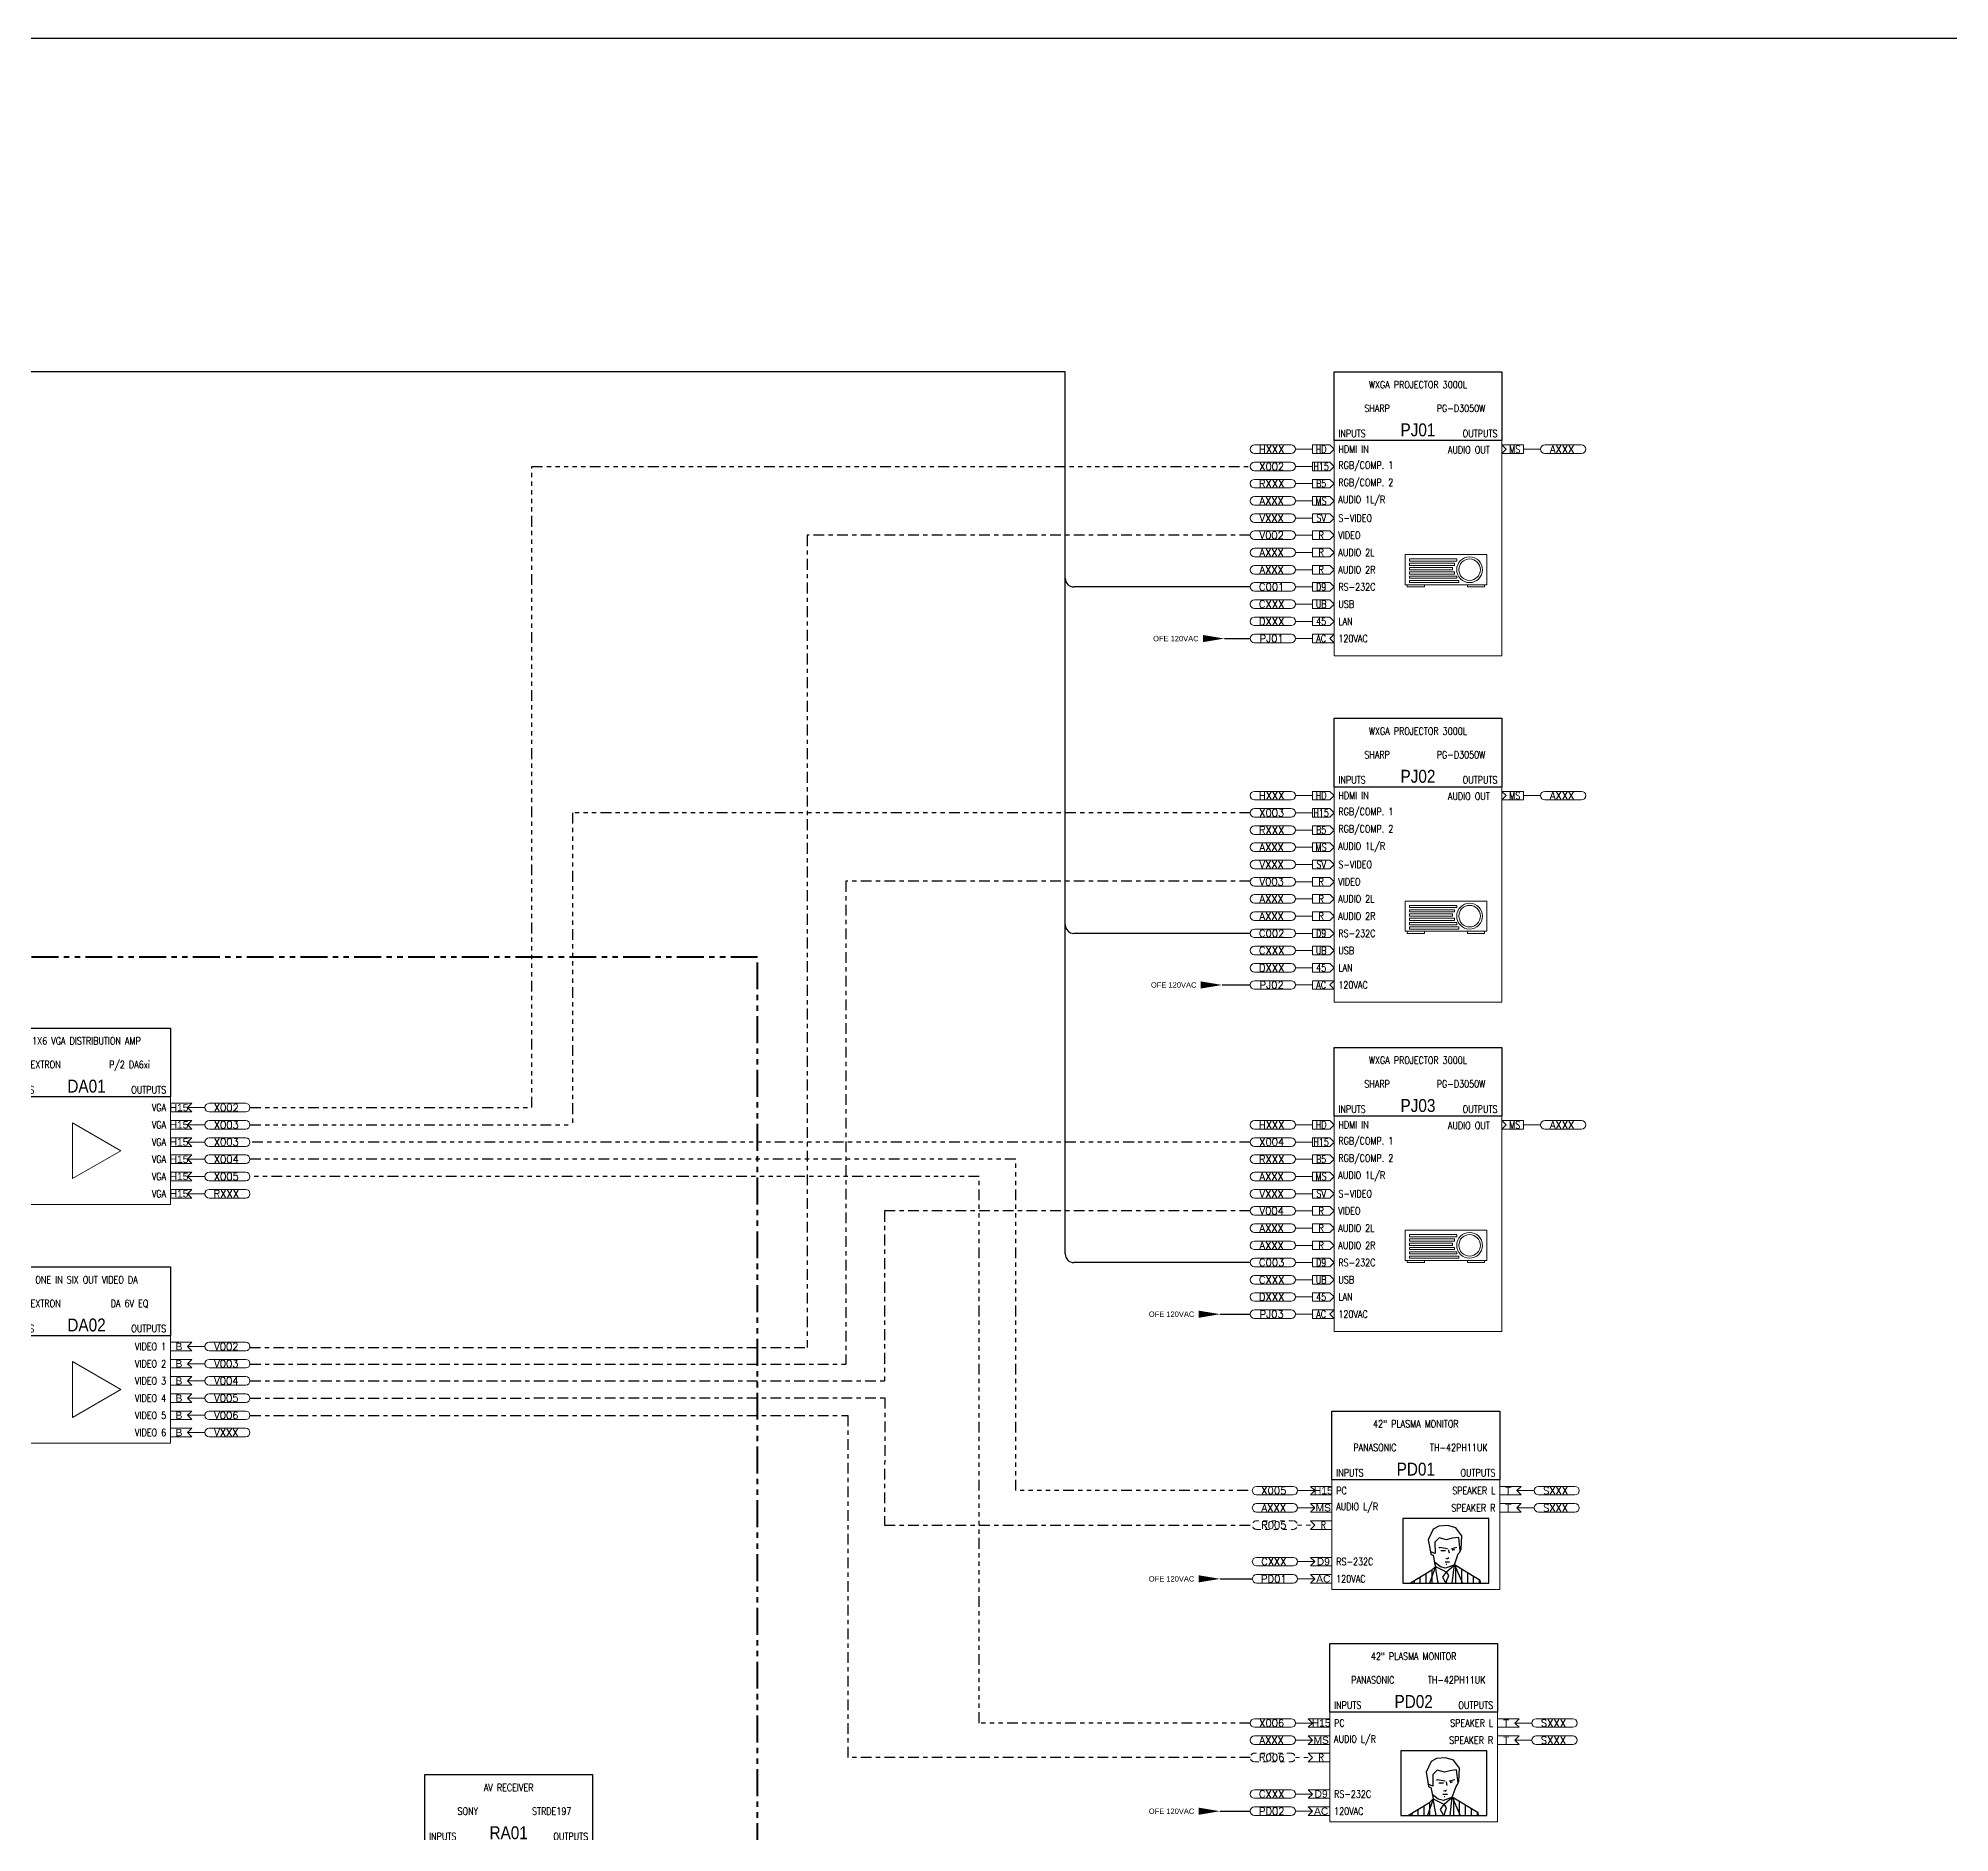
# Model space of a CAD drawing. Header units: inches. Extents: x -21 to 1517, y -4 to 60.
# Drawn here: x 544.83 to 589.26, y 17.8 to 59.5 of the extents above; entities that cross this region are included whole.
import ezdxf
from ezdxf.enums import TextEntityAlignment as Align

# ---------------------------------------------------------------- set-up
doc = ezdxf.new("R2010")
doc.units = ezdxf.units.IN
doc.header["$MEASUREMENT"] = 0
for name, pattern in [('5LVL-VID', [0.625, 0.25, -0.0625, 0, -0.0625, 0, -0.0625, 0, -0.0625, 0, -0.0625, 0, -0.0625]), ('COMP-VID', [0.375, 0.25, -0.0625, 0, -0.0625]), ('PHANTOM2', [1.25, 0.625, -0.125, 0.125, -0.125, 0.125, -0.125])]:
    doc.linetypes.add(name, pattern=pattern)
doc.layers.get('0').update_dxf_attribs({"lineweight": 20})
for name, color, linetype in [('$FDETAIL', 1, 'Continuous'), ('$FOUTLIN', 3, 'Continuous'), ('AUDIO', 1, 'Continuous'), ('CONNECTORS', 7, 'Continuous'), ('CONTROL', 5, 'Continuous'), ('DATA', 21, 'Continuous'), ('DEVICES', 7, 'Continuous'), ('POWER', 40, 'Continuous'), ('SIG_RGBHV', 3, '5LVL-VID'), ('SIG_VIDEO', 3, 'COMP-VID'), ('TEXT', 4, 'Continuous'), ('VIDEO', 3, 'Continuous'), ('WIRE NUMBER', 7, 'Continuous')]:
    doc.layers.add(name, color=color, linetype=linetype)
doc.layers.add('_EQ-BoundaryLines', color=4, linetype='PHANTOM2', lineweight=80)
doc.styles.add('ARIAL', font='arial.ttf')
doc.styles.add('DZ', font='arial.ttf', dxfattribs={"height": 0.6})
doc.styles.add('ROMANS', font='romans.shx', dxfattribs={"width": 0.8})
doc.styles.get("Standard").update_dxf_attribs({"font": 'romans.shx'})
doc.styles.add('VSI', font='arial.ttf', dxfattribs={"width": 0.85})

# ---------------------------------------------------------------- blocks, each defined once
blk = doc.blocks.new('DEVICE HEADER')
at = {"layer": 'DEVICES', "ltscale": 0.5}
blk.add_lwpolyline([(0, 1.6), (3.9, 1.6), (3.9, 0), (0, 0)], close=True, dxfattribs=at)
at = {"layer": 'DEVICES', "ltscale": 0.5, "style": 'VSI', "width": 0.85}
blk.add_attdef('IDXX', text='', height=0.3, dxfattribs=at).set_placement((1.95, 0.25), align=Align.MIDDLE_CENTER)
at = {"layer": 'TEXT', "lineweight": 5, "ltscale": 0.02, "insert": (0.1, 0.25), "char_height": 0.17, "width": 1.85, "attachment_point": 1, "style": 'ROMANS'}
blk.add_mtext('{\\Fromans|c0;\\W0.8;INPUTS}', dxfattribs=at)
at = {"layer": 'TEXT', "lineweight": 5, "ltscale": 0.02, "insert": (3.8, 0.25), "char_height": 0.17, "width": 1.85, "attachment_point": 3}
blk.add_mtext('{\\Fromans|c0;\\W0.8;OUTPUTS}', dxfattribs=at)
at = {"layer": 'TEXT', "ltscale": 0.5, "style": 'ROMANS', "width": 0.8}
for tag, p in [('DESCRIPTION', (1.95, 1.3)), ('MAKE', (1, 0.75)), ('MODEL', (2.95, 0.75))]:
    blk.add_attdef(tag, text='', height=0.17, dxfattribs=at).set_placement(p, align=Align.MIDDLE_CENTER)
blk = doc.blocks.new('F_SYMBOL_MONITOR-HEAD')
at = {"layer": '$FDETAIL'}
for p, q in [((0.846, 1.054), (0.745, 0.95)), ((0.745, 0.95), (0.749, 0.686)), ((1.017, 1.006), (0.846, 1.054)), ((1.144, 1.042), (1.017, 1.006)), ((1.297, 1.061), (1.144, 1.042)), ((1.335, 0.753), (1.297, 1.061)), ((0.749, 0.686), (0.641, 0.727)), ((0.873, 0.381), (0.731, 0.491)), ((0.849, 0.817), (0.848, 0.834)), ((0.848, 0.834), (1.036, 0.803)), ((0.884, 0.758), (0.994, 0.76)), ((0.994, 0.76), (0.926, 0.741)), ((0.926, 0.741), (0.926, 0.758)), ((0.982, 0.495), (1.084, 0.497)), ((0.997, 0.572), (1.065, 0.59)), ((1.008, 0.444), (1.025, 0.445)), ((1.065, 0.59), (1.032, 0.556)), ((1.054, 0.786), (1.072, 0.701)), ((1.256, 0.831), (1.13, 0.796)), ((1.13, 0.796), (1.199, 0.78)), ((1.199, 0.78), (1.148, 0.762)), ((0.754, 0.388), (0.621, 0)), ((0.754, 0.388), (1.003, 0.264)), ((0.821, 0), (0.754, 0.388)), ((0.993, 0.349), (0.873, 0.381)), ((1.003, 0.264), (0.92, 0.143)), ((0.92, 0.143), (0.981, 0.034)), ((0.981, 0.034), (0.974, 0)), ((1.2, 0.427), (0.993, 0.349)), ((1.01, 0.265), (1.198, 0.426)), ((1.064, 0.18), (1.01, 0.265)), ((1.015, 0.043), (1.064, 0.18)), ((1.025, 0), (1.015, 0.043)), ((1.145, 0), (1.196, 0.429)), ((1.196, 0.429), (1.383, 0))]:
    blk.add_line(p, q, dxfattribs=at)
at = {"layer": '$FOUTLIN'}
for p, q in [((1.041, 1.338), (0.833, 1.327)), ((1.229, 1.284), (1.041, 1.338)), ((0.706, 1.256), (0.591, 1.007)), ((0.591, 1.007), (0.647, 0.693)), ((0.833, 1.327), (0.706, 1.256)), ((1.368, 1.1), (1.229, 1.284)), ((1.352, 0.798), (1.368, 1.1)), ((0.647, 0.693), (0.656, 0.667)), ((0.656, 0.667), (0.701, 0.65)), ((0.701, 0.65), (0.736, 0.473)), ((0.736, 0.473), (0.754, 0.388)), ((1.196, 0.429), (1.286, 0.678)), ((1.286, 0.678), (1.323, 0.722)), ((1.323, 0.722), (1.352, 0.798)), ((0.653, 0.284), (0.18, 0)), ((0.754, 0.388), (0.653, 0.284)), ((1.799, 0.064), (1.196, 0.429)), ((1.81, 0), (1.799, 0.064))]:
    blk.add_line(p, q, dxfattribs=at)
at = {"color": 5}
for p, q in [((0.266, 0), (0.266, 0.051)), ((0.404, 0), (0.404, 0.134)), ((0.541, 0), (0.541, 0.217)), ((0.679, 0), (0.679, 0.311)), ((0.817, 0), (0.817, 0.037)), ((1.231, 0), (1.231, 0.408)), ((1.369, 0), (1.369, 0.325)), ((1.507, 0), (1.507, 0.241)), ((1.645, 0), (1.645, 0.157)), ((1.783, 0), (1.783, 0.074))]:
    blk.add_line(p, q, dxfattribs=at)
at = {"layer": 'CONNECTORS', "ltscale": 0.5}
blk.add_lwpolyline([(0, 0), (2, 0), (2, 1.5), (0, 1.5)], close=True, dxfattribs=at)
blk = doc.blocks.new('F_C_L_DB 9_F')
at = {"lineweight": 5, "ltscale": 0.02}
for p, q in [((-0.5, 0.1), (0, 0.1)), ((0, 0.1), (0, -0.1)), ((0, -0.1), (-0.5, -0.1))]:
    blk.add_line(p, q, dxfattribs=at)
at = {"lineweight": 20, "ltscale": 0.02}
for p, q in [((-0.4, 0), (-0.5, 0.1)), ((-0.5, -0.1), (-0.4, 0))]:
    blk.add_line(p, q, dxfattribs=at)
at = {"lineweight": 5, "ltscale": 0.02, "insert": (-0.2, 0), "char_height": 0.17, "width": 0.4, "attachment_point": 5, "style": 'DZ'}
blk.add_mtext('{\\fArial Alt. Mono For Brady|b0|i0|c0|p49;D9}', dxfattribs=at)
blk = doc.blocks.new('F_C_L_AC POWER IEC_F')
at = {"lineweight": 20, "ltscale": 0.02}
for p, q in [((-0.4, 0), (-0.5, 0.1)), ((-0.5, -0.1), (-0.4, 0))]:
    blk.add_line(p, q, dxfattribs=at)
at = {"lineweight": 5, "ltscale": 0.02}
for p, q in [((-0.5, 0.1), (0, 0.1)), ((0, 0.1), (0, -0.1)), ((0, -0.1), (-0.5, -0.1))]:
    blk.add_line(p, q, dxfattribs=at)
at = {"lineweight": 5, "ltscale": 0.02, "insert": (-0.2, 0), "char_height": 0.17, "width": 0.4, "attachment_point": 5, "style": 'DZ'}
blk.add_mtext('{\\fArial Alt. Mono For Brady|b0|i0|c0|p49;AC}', dxfattribs=at)
blk = doc.blocks.new('F_C_L_HD15_F')
at = {"lineweight": 5, "ltscale": 0.02}
for p, q in [((-0.5, 0.1), (0, 0.1)), ((0, 0.1), (0, -0.1)), ((0, -0.1), (-0.5, -0.1))]:
    blk.add_line(p, q, dxfattribs=at)
at = {"lineweight": 20, "ltscale": 0.02}
for p, q in [((-0.4, 0), (-0.5, 0.1)), ((-0.5, -0.1), (-0.4, 0))]:
    blk.add_line(p, q, dxfattribs=at)
at = {"lineweight": 5, "ltscale": 0.02, "insert": (-0.2, 0), "char_height": 0.17, "width": 0.4, "attachment_point": 5, "style": 'DZ'}
blk.add_mtext('{\\fArial Alt. Mono For Brady|b0|i0|c0|p49;H15}', dxfattribs=at)
blk = doc.blocks.new('F_C_L_MINI_STEREO_F')
at = {"lineweight": 20, "ltscale": 0.02}
for p, q in [((-0.4, 0), (-0.5, 0.1)), ((-0.5, -0.1), (-0.4, 0))]:
    blk.add_line(p, q, dxfattribs=at)
at = {"lineweight": 5, "ltscale": 0.02}
for p, q in [((-0.5, 0.1), (0, 0.1)), ((0, 0.1), (0, -0.1)), ((0, -0.1), (-0.5, -0.1))]:
    blk.add_line(p, q, dxfattribs=at)
at = {"lineweight": 5, "ltscale": 0.02, "insert": (-0.2, 0), "char_height": 0.17, "width": 0.4, "attachment_point": 5, "style": 'DZ'}
blk.add_mtext('{\\fArial Alt. Mono For Brady|b0|i0|c0|p49;MS}', dxfattribs=at)
blk = doc.blocks.new('F_C_R_TERMINAL_F')
at = {"lineweight": 5, "ltscale": 0.02}
for p, q in [((0, 0.1), (0, -0.1)), ((0.5, 0.1), (0, 0.1)), ((0, -0.1), (0.5, -0.1))]:
    blk.add_line(p, q, dxfattribs=at)
at = {"lineweight": 20, "ltscale": 0.02}
for p, q in [((0.4, 0), (0.5, 0.1)), ((0.5, -0.1), (0.4, 0))]:
    blk.add_line(p, q, dxfattribs=at)
at = {"lineweight": 5, "ltscale": 0.02, "insert": (0.2, 0), "char_height": 0.17, "width": 0.4, "attachment_point": 5, "style": 'DZ'}
blk.add_mtext('{\\fArial Alt. Mono For Brady|b0|i0|c0|p49;T}', dxfattribs=at)
blk = doc.blocks.new('CABLE NUMBER IN')
at = {"linetype": 'ByBlock', "lineweight": 5, "ltscale": 0.02}
blk.add_line((-0.4, 0), (0, 0), dxfattribs=at)
blk.add_lwpolyline([(-1.35, 0.1, 1), (-1.35, -0.1, -1), (-1.35, -0.1), (-0.5, -0.1, 1), (-0.5, 0.1), (-1.35, 0.1)], format="xyb", close=True, dxfattribs=at)
at = {"layer": 'WIRE NUMBER', "ltscale": 0.5, "width": 0.8}
blk.add_attdef('DESC IN', text='', height=0.1, dxfattribs=at).set_placement((-1.5, 0), align=Align.BOTTOM_RIGHT)
at = {"layer": 'WIRE NUMBER', "ltscale": 0.5}
blk.add_attdef('XXXX', text='', height=0.17, dxfattribs=at).set_placement((-0.95, 0), align=Align.MIDDLE_CENTER)
at = {"layer": 'WIRE NUMBER', "ltscale": 0.5, "width": 0.8}
blk.add_attdef('DESC OUT', text='', height=0.1, dxfattribs=at).set_placement((-1.5, -0.05), align=Align.TOP_RIGHT)
blk = doc.blocks.new('CABLE NUMBER OUT')
at = {"linetype": 'ByBlock', "lineweight": 5, "ltscale": 0.02}
blk.add_line((0, 0), (0.4, 0), dxfattribs=at)
blk.add_lwpolyline([(0.5, 0.1, 1), (0.5, -0.1, -1), (0.5, -0.1), (1.35, -0.1, 1), (1.35, 0.1), (0.5, 0.1)], format="xyb", close=True, dxfattribs=at)
at = {"layer": 'WIRE NUMBER', "ltscale": 0.5}
blk.add_attdef('XXXX', text='', height=0.17, dxfattribs=at).set_placement((0.9, 0), align=Align.MIDDLE_CENTER)
at = {"layer": 'WIRE NUMBER', "ltscale": 0.5, "style": 'ROMANS', "width": 0.8}
blk.add_attdef('DESC OUT', text='', height=0.1, dxfattribs=at).set_placement((1.5, 0), align=Align.BOTTOM_LEFT)
blk.add_attdef('DESC IN', text='', height=0.1, dxfattribs=at).set_placement((1.5, -0.05), align=Align.TOP_LEFT)
blk = doc.blocks.new('F_CONN_FEMALE OUT RIGHT')
at = {"lineweight": 20, "ltscale": 0.02}
for p, q in [((0.1, 0), (0, 0.1)), ((0, -0.1), (0.1, 0))]:
    blk.add_line(p, q, dxfattribs=at)
at = {"lineweight": 5, "ltscale": 0.02}
for p, q in [((0.5, 0.1), (0, 0.1)), ((0.5, 0.1), (0.5, -0.1)), ((0, -0.1), (0.5, -0.1))]:
    blk.add_line(p, q, dxfattribs=at)
at = {"layer": 'DEVICES', "ltscale": 0.5, "width": 0.8, "flags": 4}
blk.add_attdef('XX', text='', height=0.17, dxfattribs=at).set_placement((0.3, 0), align=Align.MIDDLE_CENTER)
blk = doc.blocks.new('F_ARROW')
at = {"ltscale": 0.5}
blk.add_solid([(-0.5, 0.083), (0, 0), (-0.5, -0.083)], dxfattribs=at)
blk = doc.blocks.new('F_SYMBOL_PROJECTOR')
at = {"layer": 'DEVICES', "lineweight": 20, "ltscale": 0.02}
for points in [[(-1, 0.35), (0.9, 0.35), (0.9, -0.35), (-1, -0.35)], [(-0.9, 0.25), (0.2, 0.25), (0.2, 0.2), (-0.9, 0.2)], [(-0.9, 0.15), (0.15, 0.15), (0.15, 0.1), (-0.9, 0.1)], [(-0.9, 0.05), (0.1, 0.05), (0.1, 0), (-0.9, 0)], [(-0.95, -0.35), (-0.55, -0.35), (-0.55, -0.4), (-0.95, -0.4)], [(-0.9, -0.05), (0.15, -0.05), (0.15, -0.1), (-0.9, -0.1)], [(-0.9, -0.15), (0.2, -0.15), (0.2, -0.2), (-0.9, -0.2)], [(-0.9, -0.25), (0.25, -0.25), (0.25, -0.3), (-0.9, -0.3)], [(0.85, -0.35), (0.45, -0.35), (0.45, -0.4), (0.85, -0.4)]]:
    blk.add_lwpolyline(points, close=True, dxfattribs=at)
for radius in [0.3, 0.25]:
    blk.add_circle((0.5, 0), radius, dxfattribs=at)
blk = doc.blocks.new('F_CONN_FEMALE IN LEFT')
at = {"lineweight": 5, "ltscale": 0.02}
for p, q in [((-0.5, 0.1), (0, 0.1)), ((-0.5, 0.1), (-0.5, -0.1)), ((0, -0.1), (-0.5, -0.1))]:
    blk.add_line(p, q, dxfattribs=at)
at = {"lineweight": 20, "ltscale": 0.02}
for p, q in [((-0.1, 0), (0, 0.1)), ((0, -0.1), (-0.1, 0))]:
    blk.add_line(p, q, dxfattribs=at)
at = {"layer": 'DEVICES', "ltscale": 0.5, "width": 0.8, "flags": 4}
blk.add_attdef('XX', text='', height=0.17, dxfattribs=at).set_placement((-0.3, 0), align=Align.MIDDLE_CENTER)
blk = doc.blocks.new('F_CONN_MALE IN LEFT')
at = {"lineweight": 5, "ltscale": 0.02}
for p, q in [((-0.5, 0.1), (-0.1, 0.1)), ((-0.5, 0.1), (-0.5, -0.1)), ((-0.1, -0.1), (-0.5, -0.1))]:
    blk.add_line(p, q, dxfattribs=at)
at = {"lineweight": 20, "ltscale": 0.02}
for p, q in [((0, 0), (-0.1, 0.1)), ((-0.1, -0.1), (0, 0))]:
    blk.add_line(p, q, dxfattribs=at)
at = {"layer": 'DEVICES', "ltscale": 0.5, "width": 0.8, "flags": 4}
blk.add_attdef('XX', text='', height=0.17, dxfattribs=at).set_placement((-0.3, 0), align=Align.MIDDLE_CENTER)
blk = doc.blocks.new('F_C_R_BNC_F')
at = {"lineweight": 5, "ltscale": 0.02}
for p, q in [((0.5, 0.1), (0, 0.1)), ((0, 0.1), (0, -0.1)), ((0, -0.1), (0.5, -0.1))]:
    blk.add_line(p, q, dxfattribs=at)
at = {"lineweight": 20, "ltscale": 0.02}
for p, q in [((0.4, 0), (0.5, 0.1)), ((0.5, -0.1), (0.4, 0))]:
    blk.add_line(p, q, dxfattribs=at)
at = {"lineweight": 5, "ltscale": 0.02, "insert": (0.2, 0), "char_height": 0.17, "width": 0.4, "attachment_point": 5, "style": 'DZ'}
blk.add_mtext('{\\fArial Alt. Mono For Brady|b0|i0|c0|p49;B}', dxfattribs=at)
blk = doc.blocks.new('F_C_R_HD15_F')
at = {"lineweight": 5, "ltscale": 0.02}
for p, q in [((0.5, 0.1), (0, 0.1)), ((0, 0.1), (0, -0.1)), ((0, -0.1), (0.5, -0.1))]:
    blk.add_line(p, q, dxfattribs=at)
at = {"lineweight": 20, "ltscale": 0.02}
for p, q in [((0.4, 0), (0.5, 0.1)), ((0.5, -0.1), (0.4, 0))]:
    blk.add_line(p, q, dxfattribs=at)
at = {"lineweight": 5, "ltscale": 0.02, "insert": (0.2, 0), "char_height": 0.17, "width": 0.4, "attachment_point": 5, "style": 'DZ'}
blk.add_mtext('{\\fArial Alt. Mono For Brady|b0|i0|c0|p49;H15}', dxfattribs=at)

msp = doc.modelspace()

# ---------------------------------------------------------------- linework, layer by layer
at = {"layer": '_EQ-BoundaryLines'}
for p, q in [((561.55, 38.15), (537.95, 38.15)), ((561.55, 7.4), (561.55, 38.15))]:
    msp.add_line(p, q, dxfattribs=at)
at = {"layer": 'CONTROL'}
for p, q in [((568.7, 51.75), (540.45, 51.75)), ((568.7, 31.25), (568.7, 51.75)), ((573, 46.75), (568.9, 46.75)), ((573, 38.7), (568.9, 38.7)), ((573, 31.05), (568.9, 31.05))]:
    msp.add_line(p, q, dxfattribs=at)
for centre in [(568.9, 46.95), (568.9, 38.9), (568.9, 31.25)]:
    msp.add_arc(centre, 0.2, 180, 270, dxfattribs=at)
at = {"layer": 'Defpoints', "ltscale": 0.5}
msp.add_lwpolyline([(505.8, 59.5), (590.1, 59.5), (590.1, -3.75), (505.8, -3.75)], close=True, dxfattribs=at)
at = {"layer": 'DEVICES', "lineweight": 5, "ltscale": 0.02}
for points in [[(574.95, 50.15), (578.85, 50.15), (578.85, 45.15), (574.95, 45.15)], [(574.95, 42.1), (578.85, 42.1), (578.85, 37.1), (574.95, 37.1)], [(544, 34.9), (547.9, 34.9), (547.9, 32.4), (544, 32.4)], [(574.95, 34.45), (578.85, 34.45), (578.85, 29.45), (574.95, 29.45)], [(544, 29.35), (547.9, 29.35), (547.9, 26.85), (544, 26.85)], [(574.9, 26), (578.8, 26), (578.8, 23.45), (574.9, 23.45)], [(574.85, 20.6), (578.75, 20.6), (578.75, 18.05), (574.85, 18.05)]]:
    msp.add_lwpolyline(points, close=True, dxfattribs=at)
at = {"layer": 'DEVICES', "lineweight": 20, "ltscale": 0.02}
for points in [[(546.75, 33.65), (545.625, 34.3), (545.625, 33)], [(546.75, 28.1), (545.625, 28.75), (545.625, 27.45)]]:
    msp.add_lwpolyline(points, close=True, dxfattribs=at)
at = {"layer": 'POWER'}
for p, q in [((572.4, 45.55), (573, 45.55)), ((572.35, 37.5), (573, 37.5)), ((572.3, 29.85), (573, 29.85)), ((572.3, 23.7), (573.05, 23.7)), ((572.3, 18.3), (573, 18.3))]:
    msp.add_line(p, q, dxfattribs=at)
at = {"layer": 'SIG_RGBHV'}
for p, q in [((556.3, 34.65), (556.3, 49.55)), ((556.3, 49.55), (573, 49.55)), ((573, 41.5), (557.25, 41.5)), ((557.25, 41.5), (557.25, 34.25)), ((549.75, 34.65), (556.3, 34.65)), ((549.75, 34.25), (557.25, 34.25)), ((573, 33.85), (549.75, 33.85)), ((567.55, 33.45), (549.75, 33.45)), ((567.55, 25.75), (567.55, 33.45)), ((566.7, 33.05), (549.75, 33.05)), ((566.7, 20.35), (566.7, 33.05)), ((572.95, 25.75), (567.55, 25.75)), ((573, 20.35), (566.7, 20.35))]:
    msp.add_line(p, q, dxfattribs=at)
at = {"layer": 'SIG_VIDEO'}
for p, q in [((573, 47.95), (562.7, 47.95)), ((562.7, 47.95), (562.7, 29.08)), ((573.001, 39.916), (563.6, 39.916)), ((563.6, 39.916), (563.6, 28.686)), ((573, 32.25), (564.5, 32.25)), ((564.5, 32.25), (564.5, 28.3)), ((549.748, 29.08), (562.7, 29.08)), ((549.749, 28.686), (563.6, 28.686)), ((549.75, 28.3), (564.5, 28.3)), ((549.75, 27.9), (564.5, 27.906)), ((564.5, 27.906), (564.5, 27.906)), ((564.507, 27.906), (564.5, 24.95)), ((549.75, 27.499), (563.65, 27.499)), ((563.65, 27.499), (563.65, 19.55)), ((564.5, 24.95), (573.05, 24.95)), ((573, 19.55), (563.65, 19.55))]:
    msp.add_line(p, q, dxfattribs=at)

# ---------------------------------------------------------------- block references
at = {"layer": 'AUDIO', "ltscale": 0.5}
for name, p, values in [('CABLE NUMBER OUT', (579.35, 49.95), {'XXXX': 'AXXX'}), ('CABLE NUMBER IN', (574.45, 48.75), {'XXXX': 'AXXX'}), ('CABLE NUMBER IN', (574.45, 47.55), {'XXXX': 'AXXX'}), ('CABLE NUMBER IN', (574.45, 47.15), {'XXXX': 'AXXX'}), ('CABLE NUMBER OUT', (579.35, 41.9), {'XXXX': 'AXXX'}), ('CABLE NUMBER IN', (574.45, 40.7), {'XXXX': 'AXXX'}), ('CABLE NUMBER IN', (574.45, 39.5), {'XXXX': 'AXXX'}), ('CABLE NUMBER IN', (574.45, 39.1), {'XXXX': 'AXXX'}), ('CABLE NUMBER OUT', (579.35, 34.25), {'XXXX': 'AXXX'}), ('CABLE NUMBER IN', (574.45, 33.05), {'XXXX': 'AXXX'}), ('CABLE NUMBER IN', (574.45, 31.85), {'XXXX': 'AXXX'}), ('CABLE NUMBER IN', (574.45, 31.45), {'XXXX': 'AXXX'}), ('CABLE NUMBER OUT', (579.2, 25.75), {'XXXX': 'SXXX'}), ('CABLE NUMBER IN', (574.5, 25.35), {'XXXX': 'AXXX'}), ('CABLE NUMBER OUT', (579.2, 25.35), {'XXXX': 'SXXX'}), ('CABLE NUMBER OUT', (579.15, 20.35), {'XXXX': 'SXXX'}), ('CABLE NUMBER IN', (574.45, 19.95), {'XXXX': 'AXXX'}), ('CABLE NUMBER OUT', (579.15, 19.95), {'XXXX': 'SXXX'})]:
    msp.add_blockref(name, p, dxfattribs=at).add_auto_attribs(values)
at = {"layer": 'CONNECTORS'}
ref = msp.add_blockref('F_CONN_MALE IN LEFT', (574.95, 49.95), dxfattribs=at)
ref.add_attrib('XX', 'HD', dxfattribs={"layer": 'DEVICES', "ltscale": 0.5, "height": 0.17, "width": 0.8}).set_placement((574.65, 49.95), align=Align.MIDDLE_CENTER)
ref = msp.add_blockref('F_CONN_MALE IN LEFT', (574.95, 49.55), dxfattribs=at)
ref.add_attrib('XX', 'H15', dxfattribs={"layer": 'DEVICES', "ltscale": 0.5, "height": 0.17, "width": 0.8}).set_placement((574.65, 49.55), align=Align.MIDDLE_CENTER)
ref = msp.add_blockref('F_CONN_MALE IN LEFT', (574.95, 49.15), dxfattribs=at)
ref.add_attrib('XX', 'B5', dxfattribs={"layer": 'DEVICES', "ltscale": 0.5, "height": 0.17, "width": 0.8}).set_placement((574.65, 49.15), align=Align.MIDDLE_CENTER)
ref = msp.add_blockref('F_CONN_MALE IN LEFT', (574.95, 48.75), dxfattribs=at)
ref.add_attrib('XX', 'MS', dxfattribs={"layer": 'DEVICES', "ltscale": 0.5, "height": 0.17, "width": 0.8}).set_placement((574.65, 48.75), align=Align.MIDDLE_CENTER)
ref = msp.add_blockref('F_CONN_MALE IN LEFT', (574.95, 48.35), dxfattribs=at)
ref.add_attrib('XX', 'SV', dxfattribs={"layer": 'DEVICES', "ltscale": 0.5, "height": 0.17, "width": 0.8}).set_placement((574.65, 48.35), align=Align.MIDDLE_CENTER)
ref = msp.add_blockref('F_CONN_MALE IN LEFT', (574.95, 47.95), dxfattribs=at)
ref.add_attrib('XX', 'R', dxfattribs={"layer": 'DEVICES', "ltscale": 0.5, "height": 0.17, "width": 0.8}).set_placement((574.65, 47.95), align=Align.MIDDLE_CENTER)
ref = msp.add_blockref('F_CONN_MALE IN LEFT', (574.95, 47.55), dxfattribs=at)
ref.add_attrib('XX', 'R', dxfattribs={"layer": 'DEVICES', "ltscale": 0.5, "height": 0.17, "width": 0.8}).set_placement((574.65, 47.55), align=Align.MIDDLE_CENTER)
ref = msp.add_blockref('F_CONN_MALE IN LEFT', (574.95, 47.15), dxfattribs=at)
ref.add_attrib('XX', 'R', dxfattribs={"layer": 'DEVICES', "ltscale": 0.5, "height": 0.17, "width": 0.8}).set_placement((574.65, 47.15), align=Align.MIDDLE_CENTER)
at = {"layer": 'CONNECTORS', "ltscale": 0.5}
for name, p in [('F_SYMBOL_PROJECTOR', (577.6, 47.15)), ('F_SYMBOL_PROJECTOR', (577.6, 39.1)), ('F_SYMBOL_PROJECTOR', (577.6, 31.45)), ('F_C_R_BNC_F', (547.9, 29.1)), ('F_C_R_BNC_F', (547.9, 28.7)), ('F_C_R_BNC_F', (547.9, 28.3)), ('F_C_R_BNC_F', (547.9, 27.9)), ('F_C_R_BNC_F', (547.9, 27.5)), ('F_C_R_BNC_F', (547.9, 27.1)), ('F_C_L_HD15_F', (574.9, 25.75)), ('F_C_R_TERMINAL_F', (578.8, 25.75)), ('F_C_L_MINI_STEREO_F', (574.9, 25.35)), ('F_C_R_TERMINAL_F', (578.8, 25.35)), ('F_C_L_DB 9_F', (574.9, 24.1)), ('F_C_L_AC POWER IEC_F', (574.9, 23.7)), ('F_C_L_HD15_F', (574.85, 20.35)), ('F_C_R_TERMINAL_F', (578.75, 20.35)), ('F_C_L_MINI_STEREO_F', (574.85, 19.95)), ('F_C_R_TERMINAL_F', (578.75, 19.95)), ('F_C_L_DB 9_F', (574.85, 18.7)), ('F_C_L_AC POWER IEC_F', (574.85, 18.3))]:
    msp.add_blockref(name, p, dxfattribs=at)
at = {"layer": 'CONNECTORS'}
ref = msp.add_blockref('F_CONN_MALE IN LEFT', (574.95, 46.75), dxfattribs=at)
ref.add_attrib('XX', 'D9', dxfattribs={"layer": 'DEVICES', "ltscale": 0.5, "height": 0.17, "width": 0.8}).set_placement((574.65, 46.75), align=Align.MIDDLE_CENTER)
ref = msp.add_blockref('F_CONN_MALE IN LEFT', (574.95, 46.35), dxfattribs=at)
ref.add_attrib('XX', 'UB', dxfattribs={"layer": 'DEVICES', "ltscale": 0.5, "height": 0.17, "width": 0.8}).set_placement((574.65, 46.35), align=Align.MIDDLE_CENTER)
ref = msp.add_blockref('F_CONN_MALE IN LEFT', (574.95, 45.95), dxfattribs=at)
ref.add_attrib('XX', '45', dxfattribs={"layer": 'DEVICES', "ltscale": 0.5, "height": 0.17, "width": 0.8}).set_placement((574.65, 45.95), align=Align.MIDDLE_CENTER)
ref = msp.add_blockref('F_CONN_FEMALE IN LEFT', (574.95, 45.55), dxfattribs=at)
ref.add_attrib('XX', 'AC', dxfattribs={"layer": 'DEVICES', "ltscale": 0.5, "height": 0.17, "width": 0.8}).set_placement((574.65, 45.55), align=Align.MIDDLE_CENTER)
ref = msp.add_blockref('F_CONN_MALE IN LEFT', (574.95, 41.9), dxfattribs=at)
ref.add_attrib('XX', 'HD', dxfattribs={"layer": 'DEVICES', "ltscale": 0.5, "height": 0.17, "width": 0.8}).set_placement((574.65, 41.9), align=Align.MIDDLE_CENTER)
ref = msp.add_blockref('F_CONN_MALE IN LEFT', (574.95, 41.5), dxfattribs=at)
ref.add_attrib('XX', 'H15', dxfattribs={"layer": 'DEVICES', "ltscale": 0.5, "height": 0.17, "width": 0.8}).set_placement((574.65, 41.5), align=Align.MIDDLE_CENTER)
ref = msp.add_blockref('F_CONN_MALE IN LEFT', (574.95, 41.1), dxfattribs=at)
ref.add_attrib('XX', 'B5', dxfattribs={"layer": 'DEVICES', "ltscale": 0.5, "height": 0.17, "width": 0.8}).set_placement((574.65, 41.1), align=Align.MIDDLE_CENTER)
ref = msp.add_blockref('F_CONN_MALE IN LEFT', (574.95, 40.7), dxfattribs=at)
ref.add_attrib('XX', 'MS', dxfattribs={"layer": 'DEVICES', "ltscale": 0.5, "height": 0.17, "width": 0.8}).set_placement((574.65, 40.7), align=Align.MIDDLE_CENTER)
ref = msp.add_blockref('F_CONN_MALE IN LEFT', (574.95, 40.3), dxfattribs=at)
ref.add_attrib('XX', 'SV', dxfattribs={"layer": 'DEVICES', "ltscale": 0.5, "height": 0.17, "width": 0.8}).set_placement((574.65, 40.3), align=Align.MIDDLE_CENTER)
ref = msp.add_blockref('F_CONN_MALE IN LEFT', (574.95, 39.9), dxfattribs=at)
ref.add_attrib('XX', 'R', dxfattribs={"layer": 'DEVICES', "ltscale": 0.5, "height": 0.17, "width": 0.8}).set_placement((574.65, 39.9), align=Align.MIDDLE_CENTER)
ref = msp.add_blockref('F_CONN_MALE IN LEFT', (574.95, 39.5), dxfattribs=at)
ref.add_attrib('XX', 'R', dxfattribs={"layer": 'DEVICES', "ltscale": 0.5, "height": 0.17, "width": 0.8}).set_placement((574.65, 39.5), align=Align.MIDDLE_CENTER)
ref = msp.add_blockref('F_CONN_MALE IN LEFT', (574.95, 39.1), dxfattribs=at)
ref.add_attrib('XX', 'R', dxfattribs={"layer": 'DEVICES', "ltscale": 0.5, "height": 0.17, "width": 0.8}).set_placement((574.65, 39.1), align=Align.MIDDLE_CENTER)
ref = msp.add_blockref('F_CONN_MALE IN LEFT', (574.95, 38.7), dxfattribs=at)
ref.add_attrib('XX', 'D9', dxfattribs={"layer": 'DEVICES', "ltscale": 0.5, "height": 0.17, "width": 0.8}).set_placement((574.65, 38.7), align=Align.MIDDLE_CENTER)
ref = msp.add_blockref('F_CONN_MALE IN LEFT', (574.95, 38.3), dxfattribs=at)
ref.add_attrib('XX', 'UB', dxfattribs={"layer": 'DEVICES', "ltscale": 0.5, "height": 0.17, "width": 0.8}).set_placement((574.65, 38.3), align=Align.MIDDLE_CENTER)
ref = msp.add_blockref('F_CONN_MALE IN LEFT', (574.95, 37.9), dxfattribs=at)
ref.add_attrib('XX', '45', dxfattribs={"layer": 'DEVICES', "ltscale": 0.5, "height": 0.17, "width": 0.8}).set_placement((574.65, 37.9), align=Align.MIDDLE_CENTER)
ref = msp.add_blockref('F_CONN_FEMALE IN LEFT', (574.95, 37.5), dxfattribs=at)
ref.add_attrib('XX', 'AC', dxfattribs={"layer": 'DEVICES', "ltscale": 0.5, "height": 0.17, "width": 0.8}).set_placement((574.65, 37.5), align=Align.MIDDLE_CENTER)
at = {"layer": 'CONNECTORS', "lineweight": 5}
for p in [(547.9, 34.65), (547.9, 34.25), (547.9, 33.85), (547.9, 33.45), (547.9, 33.05), (547.9, 32.65)]:
    msp.add_blockref('F_C_R_HD15_F', p, dxfattribs=at)
at = {"layer": 'CONNECTORS'}
ref = msp.add_blockref('F_CONN_MALE IN LEFT', (574.95, 34.25), dxfattribs=at)
ref.add_attrib('XX', 'HD', dxfattribs={"layer": 'DEVICES', "ltscale": 0.5, "height": 0.17, "width": 0.8}).set_placement((574.65, 34.25), align=Align.MIDDLE_CENTER)
ref = msp.add_blockref('F_CONN_MALE IN LEFT', (574.95, 33.85), dxfattribs=at)
ref.add_attrib('XX', 'H15', dxfattribs={"layer": 'DEVICES', "ltscale": 0.5, "height": 0.17, "width": 0.8}).set_placement((574.65, 33.85), align=Align.MIDDLE_CENTER)
ref = msp.add_blockref('F_CONN_MALE IN LEFT', (574.95, 33.45), dxfattribs=at)
ref.add_attrib('XX', 'B5', dxfattribs={"layer": 'DEVICES', "ltscale": 0.5, "height": 0.17, "width": 0.8}).set_placement((574.65, 33.45), align=Align.MIDDLE_CENTER)
ref = msp.add_blockref('F_CONN_MALE IN LEFT', (574.95, 33.05), dxfattribs=at)
ref.add_attrib('XX', 'MS', dxfattribs={"layer": 'DEVICES', "ltscale": 0.5, "height": 0.17, "width": 0.8}).set_placement((574.65, 33.05), align=Align.MIDDLE_CENTER)
ref = msp.add_blockref('F_CONN_MALE IN LEFT', (574.95, 32.65), dxfattribs=at)
ref.add_attrib('XX', 'SV', dxfattribs={"layer": 'DEVICES', "ltscale": 0.5, "height": 0.17, "width": 0.8}).set_placement((574.65, 32.65), align=Align.MIDDLE_CENTER)
ref = msp.add_blockref('F_CONN_MALE IN LEFT', (574.95, 32.25), dxfattribs=at)
ref.add_attrib('XX', 'R', dxfattribs={"layer": 'DEVICES', "ltscale": 0.5, "height": 0.17, "width": 0.8}).set_placement((574.65, 32.25), align=Align.MIDDLE_CENTER)
ref = msp.add_blockref('F_CONN_MALE IN LEFT', (574.95, 31.85), dxfattribs=at)
ref.add_attrib('XX', 'R', dxfattribs={"layer": 'DEVICES', "ltscale": 0.5, "height": 0.17, "width": 0.8}).set_placement((574.65, 31.85), align=Align.MIDDLE_CENTER)
ref = msp.add_blockref('F_CONN_MALE IN LEFT', (574.95, 31.45), dxfattribs=at)
ref.add_attrib('XX', 'R', dxfattribs={"layer": 'DEVICES', "ltscale": 0.5, "height": 0.17, "width": 0.8}).set_placement((574.65, 31.45), align=Align.MIDDLE_CENTER)
ref = msp.add_blockref('F_CONN_MALE IN LEFT', (574.95, 31.05), dxfattribs=at)
ref.add_attrib('XX', 'D9', dxfattribs={"layer": 'DEVICES', "ltscale": 0.5, "height": 0.17, "width": 0.8}).set_placement((574.65, 31.05), align=Align.MIDDLE_CENTER)
ref = msp.add_blockref('F_CONN_MALE IN LEFT', (574.95, 30.65), dxfattribs=at)
ref.add_attrib('XX', 'UB', dxfattribs={"layer": 'DEVICES', "ltscale": 0.5, "height": 0.17, "width": 0.8}).set_placement((574.65, 30.65), align=Align.MIDDLE_CENTER)
ref = msp.add_blockref('F_CONN_MALE IN LEFT', (574.95, 30.25), dxfattribs=at)
ref.add_attrib('XX', '45', dxfattribs={"layer": 'DEVICES', "ltscale": 0.5, "height": 0.17, "width": 0.8}).set_placement((574.65, 30.25), align=Align.MIDDLE_CENTER)
ref = msp.add_blockref('F_CONN_FEMALE IN LEFT', (574.95, 29.85), dxfattribs=at)
ref.add_attrib('XX', 'AC', dxfattribs={"layer": 'DEVICES', "ltscale": 0.5, "height": 0.17, "width": 0.8}).set_placement((574.65, 29.85), align=Align.MIDDLE_CENTER)
for p in [(574.4, 24.95), (574.35, 19.55)]:
    msp.add_blockref('F_CONN_FEMALE OUT RIGHT', p, dxfattribs=at).add_auto_attribs({'XX': 'R'})
at = {"layer": 'CONTROL', "ltscale": 0.5}
for p, values in [((574.45, 46.75), {'XXXX': 'C001'}), ((574.45, 46.35), {'XXXX': 'CXXX'}), ((574.45, 38.7), {'XXXX': 'C002'}), ((574.45, 38.3), {'XXXX': 'CXXX'}), ((574.45, 31.05), {'XXXX': 'C003'}), ((574.45, 30.65), {'XXXX': 'CXXX'}), ((574.5, 24.1), {'XXXX': 'CXXX'}), ((574.45, 18.7), {'XXXX': 'CXXX'})]:
    msp.add_blockref('CABLE NUMBER IN', p, dxfattribs=at).add_auto_attribs(values)
at = {"layer": 'DATA', "ltscale": 0.5}
for p in [(574.45, 45.95), (574.45, 37.9), (574.45, 30.25)]:
    msp.add_blockref('CABLE NUMBER IN', p, dxfattribs=at).add_auto_attribs({'XXXX': 'DXXX'})
at = {"layer": 'Defpoints', "ltscale": 0.5}
for p in [(578.85, 49.95), (578.85, 41.9), (578.85, 34.25)]:
    msp.add_blockref('F_CONN_FEMALE OUT RIGHT', p, dxfattribs=at).add_auto_attribs({'XX': 'MS'})
at = {"layer": 'DEVICES', "ltscale": 0.5}
for p, values in [((574.95, 50.15), {'MODEL': 'PG-D3050W', 'MAKE': 'SHARP', 'DESCRIPTION': 'WXGA PROJECTOR 3000L', 'IDXX': 'PJ01'}), ((574.95, 42.1), {'MODEL': 'PG-D3050W', 'MAKE': 'SHARP', 'DESCRIPTION': 'WXGA PROJECTOR 3000L', 'IDXX': 'PJ02'}), ((544, 34.9), {'MODEL': 'P/2 DA6xi', 'MAKE': 'EXTRON', 'DESCRIPTION': '1X6 VGA DISTRIBUTION AMP', 'IDXX': 'DA01'}), ((574.95, 34.45), {'MODEL': 'PG-D3050W', 'MAKE': 'SHARP', 'DESCRIPTION': 'WXGA PROJECTOR 3000L', 'IDXX': 'PJ03'}), ((544, 29.35), {'MODEL': 'DA 6V EQ', 'MAKE': 'EXTRON', 'DESCRIPTION': 'ONE IN SIX OUT VIDEO DA', 'IDXX': 'DA02'}), ((574.9, 26), {'MODEL': 'TH-42PH11UK', 'MAKE': 'PANASONIC', 'DESCRIPTION': '42" PLASMA MONITOR', 'IDXX': 'PD01'}), ((574.85, 20.6), {'MODEL': 'TH-42PH11UK', 'MAKE': 'PANASONIC', 'DESCRIPTION': '42" PLASMA MONITOR', 'IDXX': 'PD02'}), ((553.813, 17.55), {'MODEL': 'STRDE197', 'MAKE': 'SONY', 'DESCRIPTION': 'AV RECEIVER', 'IDXX': 'RA01'})]:
    msp.add_blockref('DEVICE HEADER', p, dxfattribs=at).add_auto_attribs(values)
for p in [(576.55, 23.6), (576.5, 18.2)]:
    msp.add_blockref('F_SYMBOL_MONITOR-HEAD', p, dxfattribs=at)
at = {"layer": 'POWER', "ltscale": 0.5}
for p, values in [((574.45, 45.55), {'XXXX': 'PJ01'}), ((574.45, 37.5), {'XXXX': 'PJ02'}), ((574.45, 29.85), {'XXXX': 'PJ03'}), ((574.5, 23.7), {'XXXX': 'PD01'}), ((574.45, 18.3), {'XXXX': 'PD02'})]:
    msp.add_blockref('CABLE NUMBER IN', p, dxfattribs=at).add_auto_attribs(values)
at = {"layer": 'SIG_VIDEO'}
for p, values in [((574.5, 24.95), {'XXXX': 'R005'}), ((574.45, 19.55), {'XXXX': 'R006'})]:
    msp.add_blockref('CABLE NUMBER IN', p, dxfattribs=at).add_auto_attribs(values)
at = {"layer": 'TEXT'}
for p in [(572.4, 45.55), (572.35, 37.5), (572.3, 29.85), (572.3, 23.7), (572.3, 18.3)]:
    msp.add_blockref('F_ARROW', p, dxfattribs=at)
at = {"layer": 'VIDEO', "ltscale": 0.5}
for name, p, values in [('CABLE NUMBER IN', (574.45, 49.95), {'XXXX': 'HXXX'}), ('CABLE NUMBER IN', (574.45, 49.55), {'XXXX': 'X002'}), ('CABLE NUMBER IN', (574.45, 49.15), {'XXXX': 'RXXX'}), ('CABLE NUMBER IN', (574.45, 48.35), {'XXXX': 'VXXX'}), ('CABLE NUMBER IN', (574.45, 47.95), {'XXXX': 'V002'}), ('CABLE NUMBER IN', (574.45, 41.9), {'XXXX': 'HXXX'}), ('CABLE NUMBER IN', (574.45, 41.5), {'XXXX': 'X003'}), ('CABLE NUMBER IN', (574.45, 41.1), {'XXXX': 'RXXX'}), ('CABLE NUMBER IN', (574.45, 40.3), {'XXXX': 'VXXX'}), ('CABLE NUMBER IN', (574.45, 39.9), {'XXXX': 'V003'}), ('CABLE NUMBER OUT', (548.3, 34.65), {'XXXX': 'X002'}), ('CABLE NUMBER OUT', (548.3, 34.25), {'XXXX': 'X003'}), ('CABLE NUMBER IN', (574.45, 34.25), {'XXXX': 'HXXX'}), ('CABLE NUMBER OUT', (548.3, 33.85), {'XXXX': 'X003'}), ('CABLE NUMBER IN', (574.45, 33.85), {'XXXX': 'X004'}), ('CABLE NUMBER OUT', (548.3, 33.45), {'XXXX': 'X004'}), ('CABLE NUMBER IN', (574.45, 33.45), {'XXXX': 'RXXX'}), ('CABLE NUMBER OUT', (548.3, 33.05), {'XXXX': 'X005'}), ('CABLE NUMBER OUT', (548.3, 32.65), {'XXXX': 'RXXX'}), ('CABLE NUMBER IN', (574.45, 32.65), {'XXXX': 'VXXX'}), ('CABLE NUMBER IN', (574.45, 32.25), {'XXXX': 'V004'}), ('CABLE NUMBER OUT', (548.3, 29.1), {'XXXX': 'V002'}), ('CABLE NUMBER OUT', (548.3, 28.7), {'XXXX': 'V003'}), ('CABLE NUMBER OUT', (548.3, 28.3), {'XXXX': 'V004'}), ('CABLE NUMBER OUT', (548.3, 27.9), {'XXXX': 'V005'}), ('CABLE NUMBER OUT', (548.3, 27.5), {'XXXX': 'V006'}), ('CABLE NUMBER OUT', (548.3, 27.1), {'XXXX': 'VXXX'}), ('CABLE NUMBER IN', (574.5, 25.75), {'XXXX': 'X005'}), ('CABLE NUMBER IN', (574.45, 20.35), {'XXXX': 'X006'})]:
    msp.add_blockref(name, p, dxfattribs=at).add_auto_attribs(values)

# ---------------------------------------------------------------- texts
at = {"layer": '_EQ-BoundaryLines', "style": 'ARIAL'}
for p in [(571.801, 45.55), (571.751, 37.5), (571.701, 29.85), (571.701, 23.7), (571.701, 18.3)]:
    msp.add_text('OFE 120VAC', height=0.125, dxfattribs=at).set_placement(p, align=Align.MIDDLE_RIGHT)
at = {"layer": 'TEXT', "lineweight": 5, "ltscale": 0.02, "char_height": 0.17}
for s, insert, width, attachment_point in [('{\\W0.8;HDMI IN}', (575.05, 49.95), 1.85, 4), ('\\pi0.39666;{\\W0.8;AUDIO OUT}', (577.2, 49.935), 1.49761, 4), ('{\\W0.8;RGB/COMP. 1}', (575.05, 49.55), 1.85, 4), ('{\\W0.8;AUDIO 1L/R}', (575.05, 48.75), 1.85, 4), ('{\\W0.8;RGB/COMP. 2}', (575.05, 49.15), 1.85, 4), ('{\\W0.8;S-VIDEO}', (575.05, 48.35), 1.85, 4), ('{\\W0.8;VIDEO}', (575.05, 47.95), 1.85, 4), ('{\\W0.8;AUDIO 2L}', (575.05, 47.55), 1.85, 4), ('{\\W0.8;AUDIO 2R}', (575.05, 47.15), 1.85, 4), ('{\\W0.8;RS-232C}', (575.05, 46.75), 1.85, 4), ('{\\W0.8;USB}', (575.05, 46.35), 1.85, 4), ('{\\W0.8;LAN}', (575.05, 45.95), 1.85, 4), ('{\\Fromans|c0;\\W0.8;120VAC}', (575.05, 45.55), 1.85, 4), ('{\\W0.8;HDMI IN}', (575.05, 41.9), 1.85, 4), ('\\pi0.39666;{\\W0.8;AUDIO OUT}', (577.2, 41.885), 1.49761, 4), ('{\\W0.8;RGB/COMP. 1}', (575.05, 41.5), 1.85, 4), ('{\\W0.8;RGB/COMP. 2}', (575.05, 41.1), 1.85, 4), ('{\\W0.8;AUDIO 1L/R}', (575.05, 40.7), 1.85, 4), ('{\\W0.8;S-VIDEO}', (575.05, 40.3), 1.85, 4), ('{\\W0.8;VIDEO}', (575.05, 39.9), 1.85, 4), ('{\\W0.8;AUDIO 2L}', (575.05, 39.5), 1.85, 4), ('{\\W0.8;AUDIO 2R}', (575.05, 39.1), 1.85, 4), ('{\\W0.8;RS-232C}', (575.05, 38.7), 1.85, 4), ('{\\W0.8;USB}', (575.05, 38.3), 1.85, 4), ('{\\W0.8;LAN}', (575.05, 37.9), 1.85, 4), ('{\\Fromans|c0;\\W0.8;120VAC}', (575.05, 37.5), 1.85, 4), ('{\\W0.8;VGA }', (547.8, 34.65), 1.85, 6), ('{\\W0.8;VGA }', (547.8, 34.25), 1.85, 6), ('{\\W0.8;HDMI IN}', (575.05, 34.25), 1.85, 4), ('\\pi0.39666;{\\W0.8;AUDIO OUT}', (577.2, 34.235), 1.49761, 4), ('{\\W0.8;VGA }', (547.8, 33.85), 1.85, 6), ('{\\W0.8;RGB/COMP. 1}', (575.05, 33.85), 1.85, 4), ('{\\W0.8;VGA }', (547.8, 33.45), 1.85, 6), ('{\\W0.8;RGB/COMP. 2}', (575.05, 33.45), 1.85, 4), ('{\\W0.8;VGA }', (547.8, 33.05), 1.85, 6), ('{\\W0.8;AUDIO 1L/R}', (575.05, 33.05), 1.85, 4), ('{\\W0.8;VGA }', (547.8, 32.65), 1.85, 6), ('{\\W0.8;S-VIDEO}', (575.05, 32.65), 1.85, 4), ('{\\W0.8;VIDEO}', (575.05, 32.25), 1.85, 4), ('{\\W0.8;AUDIO 2L}', (575.05, 31.85), 1.85, 4), ('{\\W0.8;AUDIO 2R}', (575.05, 31.45), 1.85, 4), ('{\\W0.8;RS-232C}', (575.05, 31.05), 1.85, 4), ('{\\W0.8;USB}', (575.05, 30.65), 1.85, 4), ('{\\W0.8;LAN}', (575.05, 30.25), 1.85, 4), ('{\\Fromans|c0;\\W0.8;120VAC}', (575.05, 29.85), 1.85, 4), ('{\\W0.8;VIDEO 1 }', (547.8, 29.1), 1.85, 6), ('{\\W0.8;VIDEO 2 }', (547.8, 28.7), 1.85, 6), ('{\\W0.8;VIDEO 3}', (547.8, 28.3), 1.85, 6), ('{\\W0.8;VIDEO 4 }', (547.8, 27.9), 1.85, 6), ('{\\W0.8;VIDEO 5 }', (547.8, 27.5), 1.85, 6), ('{\\W0.8;VIDEO 6}', (547.8, 27.1), 1.85, 6), ('{\\W0.8;PC}', (575, 25.75), 1.85, 4), ('{\\W0.8;SPEAKER L}', (578.7, 25.75), 1.85, 6), ('{\\W0.8;AUDIO L/R}', (575, 25.35), 1.85, 4), ('{\\W0.8;SPEAKER R}', (578.7, 25.35), 1.85, 6), ('{\\W0.8;RS-232C}', (575, 24.1), 1.85, 4), ('{\\Fromans|c0;\\W0.8;120VAC}', (575, 23.7), 1.85, 4), ('{\\W0.8;AUDIO L/R}', (574.95, 19.95), 1.85, 4), ('{\\W0.8;PC}', (574.95, 20.35), 1.85, 4), ('{\\W0.8;SPEAKER R}', (578.65, 19.95), 1.85, 6), ('{\\W0.8;SPEAKER L}', (578.65, 20.35), 1.85, 6), ('{\\W0.8;RS-232C}', (574.95, 18.7), 1.85, 4), ('{\\Fromans|c0;\\W0.8;120VAC}', (574.95, 18.3), 1.85, 4)]:
    msp.add_mtext(s, dxfattribs=dict(at, insert=insert, width=width, attachment_point=attachment_point))

doc.saveas('drawing.dxf')
